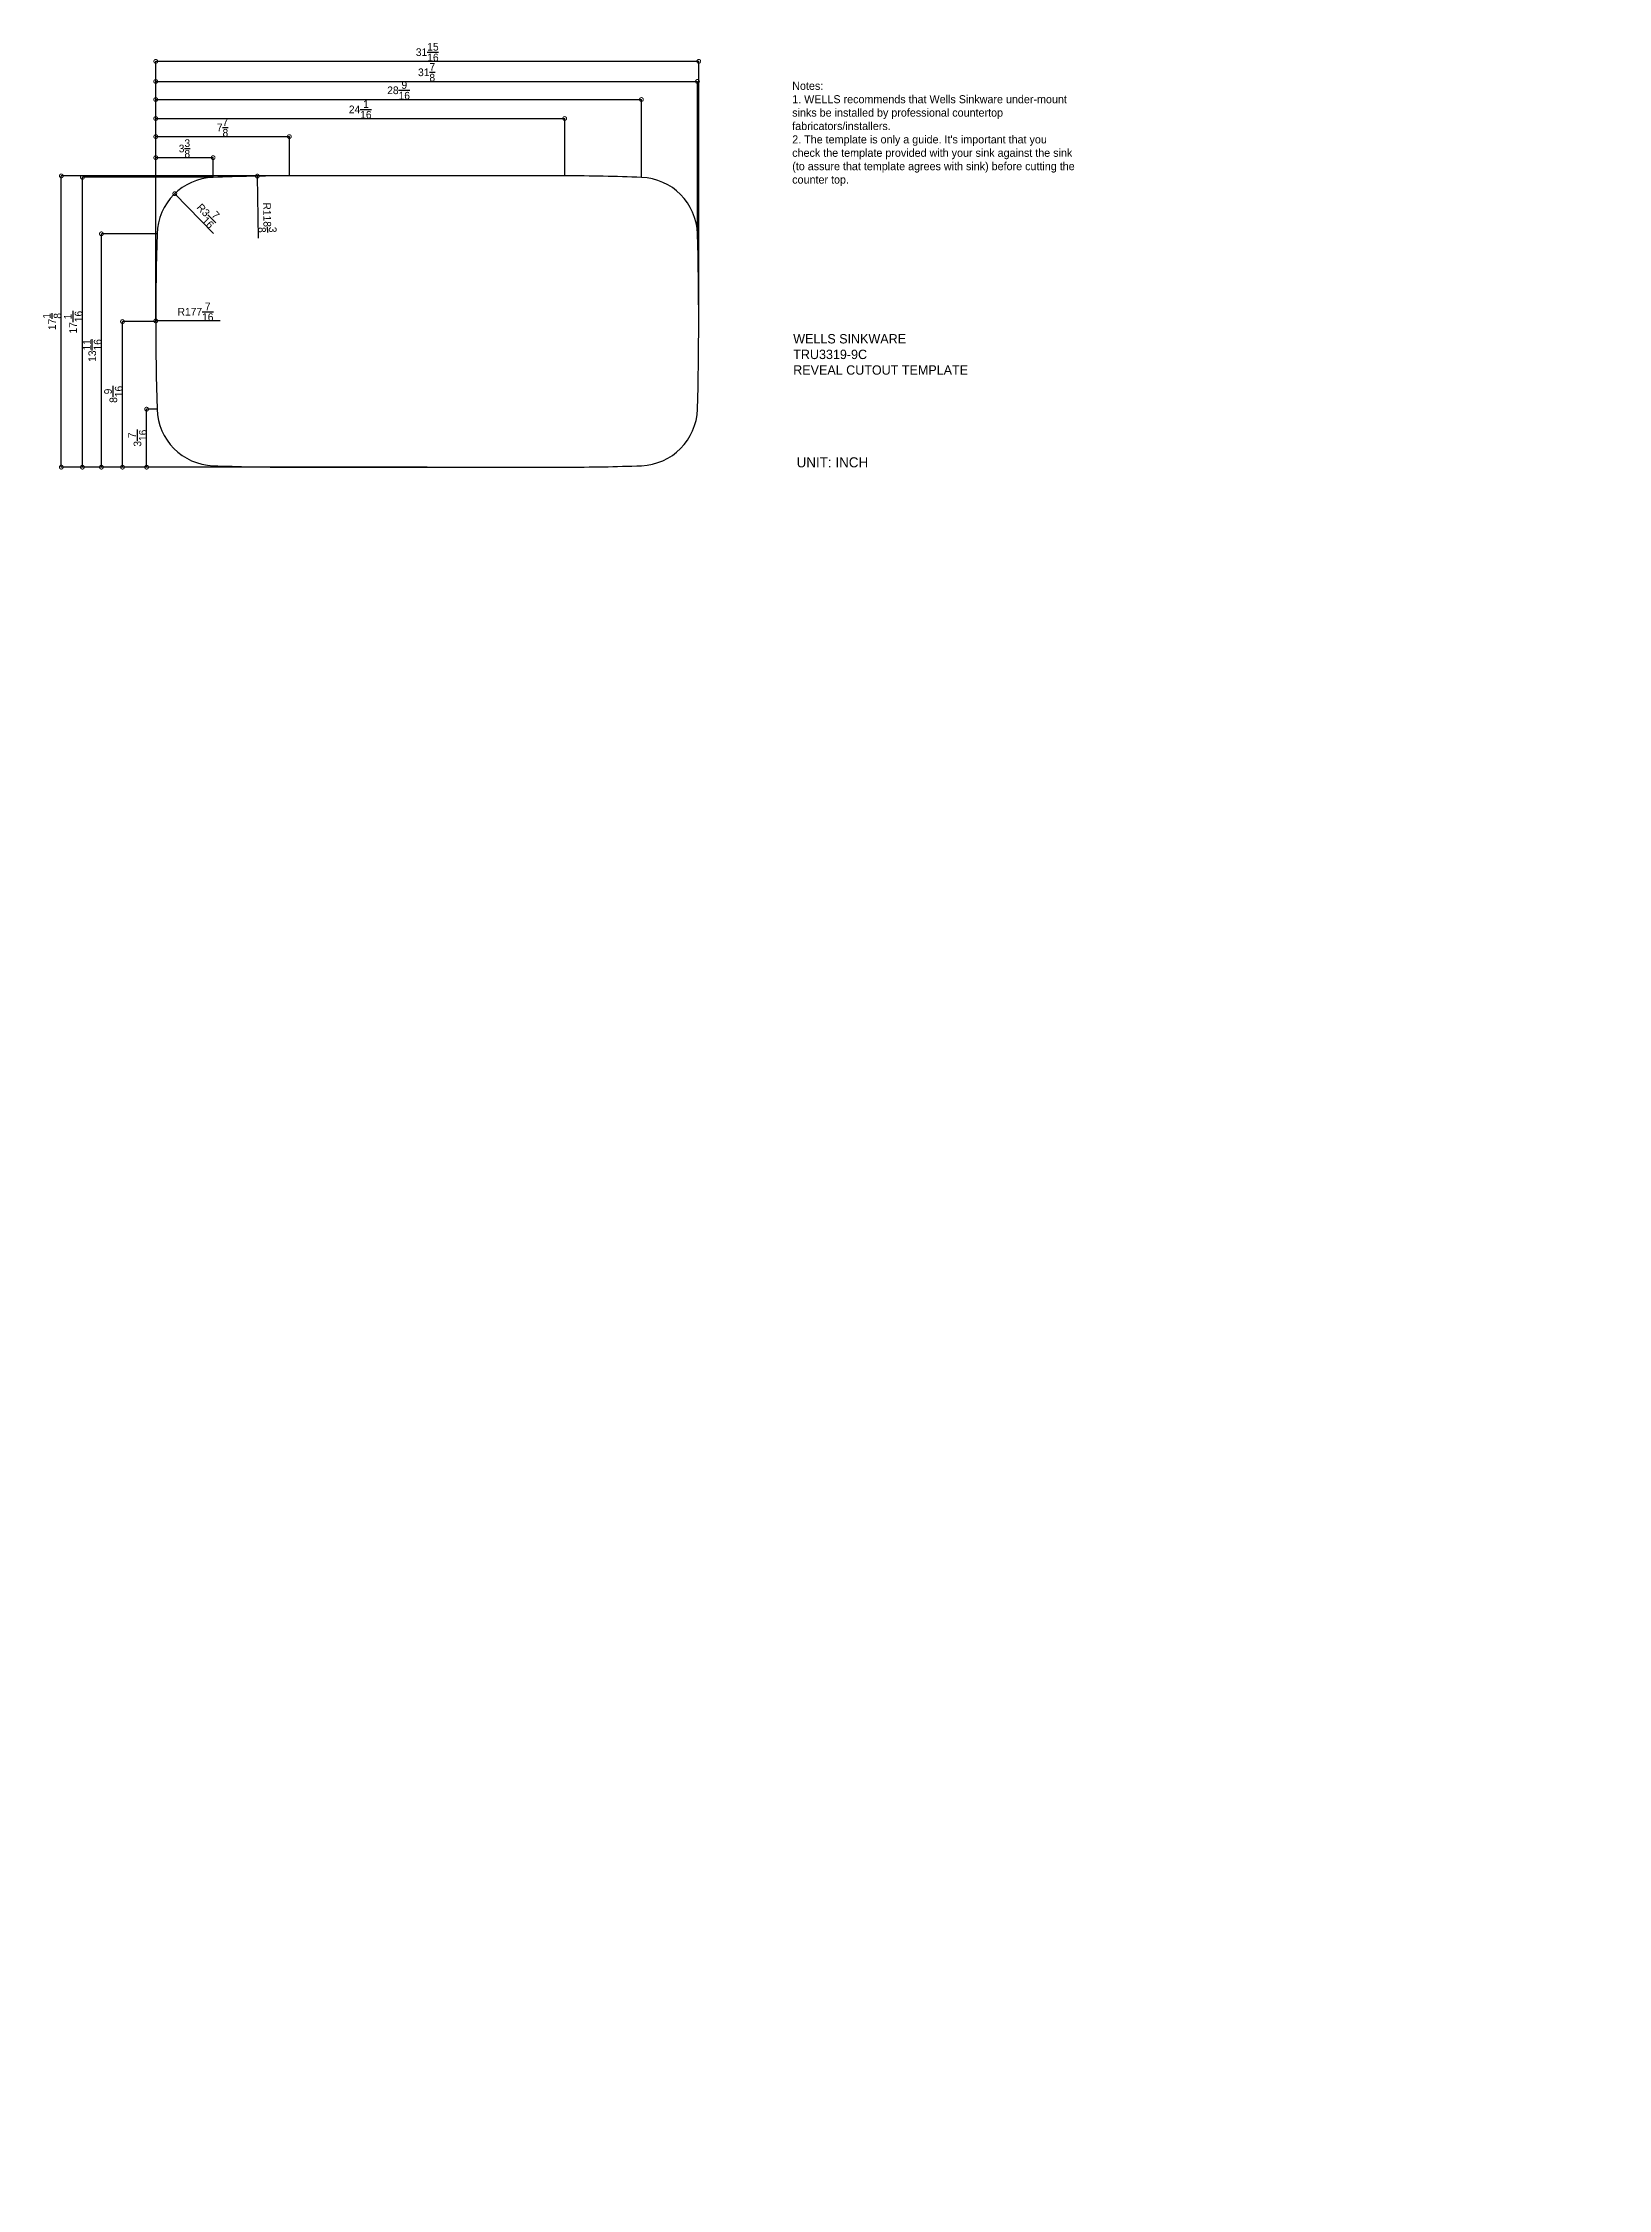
# Model space of a CAD drawing. Header units: millimetres. Extents: x 10333 to 15008, y -4517 to -1311.
# Drawn here: x 10333 to 12670, y -4517 to -1311 of the extents above; entities that cross this region are included whole.
import ezdxf

# ---------------------------------------------------------------- set-up
doc = ezdxf.new("R2010")
doc.units = ezdxf.units.MM
doc.header["$LTSCALE"] = 25.4
doc.layers.get('0').update_dxf_attribs({"color": 5, "linetype": 'CONTINUOUS'})
doc.layers.get('DEFPOINTS').update_dxf_attribs({"color": 5, "linetype": 'CONTINUOUS'})
doc.layers.add('DIM', color=1, linetype='CONTINUOUS')
doc.layers.add('DRAW', color=5, linetype='CONTINUOUS')
doc.dimstyles.new('B', dxfattribs={"dimscale": 7.62, "dimtxt": 1.5, "dimasz": 1.5, "dimexe": 0, "dimexo": 0, "dimgap": 0.3, "dimtad": 1, "dimdec": 4, "dimlfac": 0.03937, "dimzin": 0, "dimdsep": 46, "dimlunit": 5, "dimtxsty": 'STANDARD', "dimblk": 'DOTSMALL', "dimcen": 0, "dimclrd": 3, "dimclre": 3, "dimclrt": 5, "dimazin": 0, "dimtfac": 1, "dimtdec": 4, "dimtofl": 0, "dimtmove": 0, "dimatfit": 3, "dimfxl": 1, "dimfrac": 1, "dimtolj": 1, "dimtzin": 0, "dimarcsym": 0})

# ---------------------------------------------------------------- blocks, each defined once
blk = doc.blocks.new('_DotSmall')
at = {"color": 0, "linetype": 'ByBlock', "const_width": 0.5}
blk.add_lwpolyline([(-0.0625, 0, 1), (0.0625, 0, 1)], format="xyb", close=True, dxfattribs=at)
blk = doc.blocks.new('*D1')
at = {"layer": 'DEFPOINTS', "color": 0}
for p in [(10529.5, -1536.3), (10590, -1598.8)]:
    blk.add_point(p, dxfattribs=at)
at = {"layer": 'DIM', "color": 3, "lineweight": -2}
blk.add_line((10587.1, -1595.8), (10529.5, -1536.3), dxfattribs=at)
at = {"layer": 'DIM', "color": 3, "lineweight": -2, "xscale": 11.43, "yscale": 11.43, "zscale": 11.43, "rotation": 134.0667770278003}
blk.add_blockref('_DotSmall', (10529.5, -1536.3), dxfattribs=at)
at = {"layer": 'DIM', "color": 5, "insert": (10578.1, -1566.9), "char_height": 11.43, "attachment_point": 5, "rotation": 314.0668}
blk.add_mtext('\\A1;R3\\S7/16;', dxfattribs=at)
blk = doc.blocks.new('*D2')
at = {"layer": 'DEFPOINTS', "color": 0}
for p in [(10487.4, -1858.2), (10503, -1858.2), (10906.6, -1944.8)]:
    blk.add_point(p, dxfattribs=at)
at = {"layer": 'DIM', "color": 3, "lineweight": -2}
for p, q in [((10503, -1858.2), (10487.4, -1858.2)), ((10487.4, -1944.8), (10487.4, -1858.2)), ((10906.6, -1944.8), (10487.4, -1944.8))]:
    blk.add_line(p, q, dxfattribs=at)
at = {"layer": 'DIM', "color": 3, "lineweight": -2, "xscale": 11.43, "yscale": 11.43, "zscale": 11.43}
for p, rotation in [((10487.4, -1858.2), 90), ((10487.4, -1944.8), 270)]:
    blk.add_blockref('_DotSmall', p, dxfattribs=dict(at, rotation=rotation))
at = {"layer": 'DIM', "color": 5, "insert": (10473.7, -1901.5), "char_height": 11.43, "attachment_point": 5, "rotation": 90}
blk.add_mtext('\\A1;3\\S7/16;', dxfattribs=at)
blk = doc.blocks.new('*D3')
at = {"layer": 'DEFPOINTS', "color": 0}
for p in [(10451.4, -1727.3), (10501.1, -1727.3), (10906.6, -1944.8)]:
    blk.add_point(p, dxfattribs=at)
at = {"layer": 'DIM', "color": 3, "lineweight": -2}
for p, q in [((10501.1, -1727.3), (10451.4, -1727.3)), ((10451.4, -1944.8), (10451.4, -1727.3)), ((10906.6, -1944.8), (10451.4, -1944.8))]:
    blk.add_line(p, q, dxfattribs=at)
at = {"layer": 'DIM', "color": 3, "lineweight": -2, "xscale": 11.43, "yscale": 11.43, "zscale": 11.43}
for p, rotation in [((10451.4, -1727.3), 90), ((10451.4, -1944.8), 270)]:
    blk.add_blockref('_DotSmall', p, dxfattribs=dict(at, rotation=rotation))
at = {"layer": 'DIM', "color": 5, "insert": (10437.7, -1836), "char_height": 11.43, "attachment_point": 5, "rotation": 90}
blk.add_mtext('\\A1;8\\S9/16;', dxfattribs=at)
blk = doc.blocks.new('*D4')
at = {"layer": 'DEFPOINTS', "color": 0}
for p in [(10419.9, -1596.3), (10503, -1596.3), (10906.6, -1944.8)]:
    blk.add_point(p, dxfattribs=at)
at = {"layer": 'DIM', "color": 3, "lineweight": -2}
for p, q in [((10503, -1596.3), (10419.9, -1596.3)), ((10419.9, -1944.8), (10419.9, -1596.3)), ((10906.6, -1944.8), (10419.9, -1944.8))]:
    blk.add_line(p, q, dxfattribs=at)
at = {"layer": 'DIM', "color": 3, "lineweight": -2, "xscale": 11.43, "yscale": 11.43, "zscale": 11.43}
for p, rotation in [((10419.9, -1596.3), 90), ((10419.9, -1944.8), 270)]:
    blk.add_blockref('_DotSmall', p, dxfattribs=dict(at, rotation=rotation))
at = {"layer": 'DIM', "color": 5, "insert": (10406.2, -1770.5), "char_height": 11.43, "attachment_point": 5, "rotation": 90}
blk.add_mtext('\\A1;13\\S11/16;', dxfattribs=at)
blk = doc.blocks.new('*D5')
at = {"layer": 'DEFPOINTS', "color": 0}
for p in [(10391.5, -1511.9), (10586.7, -1511.9), (10906.6, -1944.8)]:
    blk.add_point(p, dxfattribs=at)
at = {"layer": 'DIM', "color": 3, "lineweight": -2}
for p, q in [((10586.7, -1511.9), (10391.5, -1511.9)), ((10391.5, -1944.8), (10391.5, -1511.9)), ((10906.6, -1944.8), (10391.5, -1944.8))]:
    blk.add_line(p, q, dxfattribs=at)
at = {"layer": 'DIM', "color": 3, "lineweight": -2, "xscale": 11.43, "yscale": 11.43, "zscale": 11.43}
for p, rotation in [((10391.5, -1511.9), 90), ((10391.5, -1944.8), 270)]:
    blk.add_blockref('_DotSmall', p, dxfattribs=dict(at, rotation=rotation))
at = {"layer": 'DIM', "color": 5, "insert": (10377.7, -1728.3), "char_height": 11.43, "attachment_point": 5, "rotation": 90}
blk.add_mtext('\\A1;17\\S1/16;', dxfattribs=at)
blk = doc.blocks.new('*D6')
at = {"layer": 'DEFPOINTS', "color": 0}
for p in [(10360, -1509.8), (10906.6, -1509.8), (10906.6, -1944.8)]:
    blk.add_point(p, dxfattribs=at)
at = {"layer": 'DIM', "color": 3, "lineweight": -2}
for p, q in [((10906.6, -1509.8), (10360, -1509.8)), ((10360, -1944.8), (10360, -1509.8)), ((10906.6, -1944.8), (10360, -1944.8))]:
    blk.add_line(p, q, dxfattribs=at)
at = {"layer": 'DIM', "color": 3, "lineweight": -2, "xscale": 11.43, "yscale": 11.43, "zscale": 11.43}
for p, rotation in [((10360, -1509.8), 90), ((10360, -1944.8), 270)]:
    blk.add_blockref('_DotSmall', p, dxfattribs=dict(at, rotation=rotation))
at = {"layer": 'DIM', "color": 5, "insert": (10346.3, -1727.3), "char_height": 11.43, "attachment_point": 5, "rotation": 90}
blk.add_mtext('\\A1;17\\S1/8;', dxfattribs=at)
blk = doc.blocks.new('*D7')
at = {"layer": 'DEFPOINTS', "color": 0}
for p in [(10586.7, -1482.5), (10586.7, -1511.9), (10501.1, -1727.3)]:
    blk.add_point(p, dxfattribs=at)
at = {"layer": 'DIM', "color": 3, "lineweight": -2}
for p, q in [((10501.1, -1727.3), (10501.1, -1482.5)), ((10501.1, -1482.5), (10586.7, -1482.5)), ((10586.7, -1511.9), (10586.7, -1482.5))]:
    blk.add_line(p, q, dxfattribs=at)
at = {"layer": 'DIM', "color": 3, "lineweight": -2, "xscale": 11.43, "yscale": 11.43, "zscale": 11.43, "rotation": 180}
blk.add_blockref('_DotSmall', (10501.1, -1482.5), dxfattribs=at)
at = {"layer": 'DIM', "color": 3, "lineweight": -2, "xscale": 11.43, "yscale": 11.43, "zscale": 11.43}
blk.add_blockref('_DotSmall', (10586.7, -1482.5), dxfattribs=at)
at = {"layer": 'DIM', "color": 5, "insert": (10543.9, -1468.8), "char_height": 11.43, "attachment_point": 5}
blk.add_mtext('\\A1;3\\S3/8;', dxfattribs=at)
blk = doc.blocks.new('*D8')
at = {"layer": 'DEFPOINTS', "color": 0}
for p in [(10700.6, -1451.1), (10700.6, -1509.8), (10501.1, -1727.3)]:
    blk.add_point(p, dxfattribs=at)
at = {"layer": 'DIM', "color": 3, "lineweight": -2}
for p, q in [((10501.1, -1727.3), (10501.1, -1451.1)), ((10501.1, -1451.1), (10700.6, -1451.1)), ((10700.6, -1509.8), (10700.6, -1451.1))]:
    blk.add_line(p, q, dxfattribs=at)
at = {"layer": 'DIM', "color": 3, "lineweight": -2, "xscale": 11.43, "yscale": 11.43, "zscale": 11.43, "rotation": 180}
blk.add_blockref('_DotSmall', (10501.1, -1451.1), dxfattribs=at)
at = {"layer": 'DIM', "color": 3, "lineweight": -2, "xscale": 11.43, "yscale": 11.43, "zscale": 11.43}
blk.add_blockref('_DotSmall', (10700.6, -1451.1), dxfattribs=at)
at = {"layer": 'DIM', "color": 5, "insert": (10600.8, -1437.4), "char_height": 11.43, "attachment_point": 5}
blk.add_mtext('\\A1;7\\S7/8;', dxfattribs=at)
blk = doc.blocks.new('*D9')
at = {"layer": 'DEFPOINTS', "color": 0}
for p in [(11111.9, -1424.1), (11111.9, -1509.8), (10501.1, -1727.3)]:
    blk.add_point(p, dxfattribs=at)
at = {"layer": 'DIM', "color": 3, "lineweight": -2}
for p, q in [((10501.1, -1727.3), (10501.1, -1424.1)), ((10501.1, -1424.1), (11111.9, -1424.1)), ((11111.9, -1509.8), (11111.9, -1424.1))]:
    blk.add_line(p, q, dxfattribs=at)
at = {"layer": 'DIM', "color": 3, "lineweight": -2, "xscale": 11.43, "yscale": 11.43, "zscale": 11.43, "rotation": 180}
blk.add_blockref('_DotSmall', (10501.1, -1424.1), dxfattribs=at)
at = {"layer": 'DIM', "color": 3, "lineweight": -2, "xscale": 11.43, "yscale": 11.43, "zscale": 11.43}
blk.add_blockref('_DotSmall', (11111.9, -1424.1), dxfattribs=at)
at = {"layer": 'DIM', "color": 5, "insert": (10806.5, -1410.4), "char_height": 11.43, "attachment_point": 5}
blk.add_mtext('\\A1;24\\S1/16;', dxfattribs=at)
blk = doc.blocks.new('*D10')
at = {"layer": 'DEFPOINTS', "color": 0}
for p in [(11226.5, -1395.7), (11226.5, -1511.9), (10501.1, -1727.3)]:
    blk.add_point(p, dxfattribs=at)
at = {"layer": 'DIM', "color": 3, "lineweight": -2}
for p, q in [((10501.1, -1727.3), (10501.1, -1395.7)), ((10501.1, -1395.7), (11226.5, -1395.7)), ((11226.5, -1511.9), (11226.5, -1395.7))]:
    blk.add_line(p, q, dxfattribs=at)
at = {"layer": 'DIM', "color": 3, "lineweight": -2, "xscale": 11.43, "yscale": 11.43, "zscale": 11.43, "rotation": 180}
blk.add_blockref('_DotSmall', (10501.1, -1395.7), dxfattribs=at)
at = {"layer": 'DIM', "color": 3, "lineweight": -2, "xscale": 11.43, "yscale": 11.43, "zscale": 11.43}
blk.add_blockref('_DotSmall', (11226.5, -1395.7), dxfattribs=at)
at = {"layer": 'DIM', "color": 5, "insert": (10863.8, -1381.9), "char_height": 11.43, "attachment_point": 5}
blk.add_mtext('\\A1;28\\S9/16;', dxfattribs=at)
blk = doc.blocks.new('*D11')
at = {"layer": 'DEFPOINTS', "color": 0}
for p in [(11310.2, -1368.7), (11310.2, -1596.3), (10501.1, -1727.3)]:
    blk.add_point(p, dxfattribs=at)
at = {"layer": 'DIM', "color": 3, "lineweight": -2}
for p, q in [((10501.1, -1727.3), (10501.1, -1368.7)), ((10501.1, -1368.7), (11310.2, -1368.7)), ((11310.2, -1596.3), (11310.2, -1368.7))]:
    blk.add_line(p, q, dxfattribs=at)
at = {"layer": 'DIM', "color": 3, "lineweight": -2, "xscale": 11.43, "yscale": 11.43, "zscale": 11.43, "rotation": 180}
blk.add_blockref('_DotSmall', (10501.1, -1368.7), dxfattribs=at)
at = {"layer": 'DIM', "color": 3, "lineweight": -2, "xscale": 11.43, "yscale": 11.43, "zscale": 11.43}
blk.add_blockref('_DotSmall', (11310.2, -1368.7), dxfattribs=at)
at = {"layer": 'DIM', "color": 5, "insert": (10905.6, -1355), "char_height": 11.43, "attachment_point": 5}
blk.add_mtext('\\A1;31\\S7/8;', dxfattribs=at)
blk = doc.blocks.new('*D12')
at = {"layer": 'DEFPOINTS', "color": 0}
for p in [(11312.1, -1338.6), (10501.1, -1727.3), (11312.1, -1727.3)]:
    blk.add_point(p, dxfattribs=at)
at = {"layer": 'DIM', "color": 3, "lineweight": -2}
for p, q in [((10501.1, -1727.3), (10501.1, -1338.6)), ((10501.1, -1338.6), (11312.1, -1338.6)), ((11312.1, -1727.3), (11312.1, -1338.6))]:
    blk.add_line(p, q, dxfattribs=at)
at = {"layer": 'DIM', "color": 3, "lineweight": -2, "xscale": 11.43, "yscale": 11.43, "zscale": 11.43, "rotation": 180}
blk.add_blockref('_DotSmall', (10501.1, -1338.6), dxfattribs=at)
at = {"layer": 'DIM', "color": 3, "lineweight": -2, "xscale": 11.43, "yscale": 11.43, "zscale": 11.43}
blk.add_blockref('_DotSmall', (11312.1, -1338.6), dxfattribs=at)
at = {"layer": 'DIM', "color": 5, "insert": (10906.6, -1324.9), "char_height": 11.43, "attachment_point": 5}
blk.add_mtext('\\A1;31\\S15/16;', dxfattribs=at)
blk = doc.blocks.new('*D13')
at = {"layer": 'DEFPOINTS', "color": 0}
for p in [(10501.1, -1726.4), (15008.1, -1727.3)]:
    blk.add_point(p, dxfattribs=at)
at = {"layer": 'DIM', "color": 3, "lineweight": -2}
blk.add_line((10597.1, -1726.4), (10501.1, -1726.4), dxfattribs=at)
at = {"layer": 'DIM', "color": 3, "lineweight": -2, "xscale": 11.43, "yscale": 11.43, "zscale": 11.43, "rotation": 179.9894169859656}
blk.add_blockref('_DotSmall', (10501.1, -1726.4), dxfattribs=at)
at = {"layer": 'DIM', "color": 5, "insert": (10560.5, -1712.7), "char_height": 11.43, "attachment_point": 5, "rotation": 359.9894}
blk.add_mtext('\\A1;R177\\S7/16;', dxfattribs=at)
blk = doc.blocks.new('*D14')
at = {"layer": 'DEFPOINTS', "color": 0}
for p in [(10652.8, -1510.1), (10700.6, -4516.8)]:
    blk.add_point(p, dxfattribs=at)
at = {"layer": 'DIM', "color": 3, "lineweight": -2}
blk.add_line((10654.3, -1603), (10652.8, -1510.1), dxfattribs=at)
at = {"layer": 'DIM', "color": 3, "lineweight": -2, "xscale": 11.43, "yscale": 11.43, "zscale": 11.43, "rotation": 90.91036580816115}
blk.add_blockref('_DotSmall', (10652.8, -1510.1), dxfattribs=at)
at = {"layer": 'DIM', "color": 5, "insert": (10667.5, -1572), "char_height": 11.43, "attachment_point": 5, "rotation": 270.9104}
blk.add_mtext('\\A1;R118\\S3/8;', dxfattribs=at)

msp = doc.modelspace()

# ---------------------------------------------------------------- linework, layer by layer
at = {"layer": 'DRAW', "color": 0}
msp.add_lwpolyline([(10502.99925, -1858.18231, 0.3947369251), (10586.66623, -1942.59245, 0.0094746842), (10700.59705, -1944.75156), (11112.59705, -1944.75156, 0.0094746842), (11226.52787, -1942.59245, 0.3947369251), (11310.19484, -1858.18231, 0.0145283326), (11310.19484, -1596.3208, 0.3947369251), (11226.52787, -1511.91067, 0.0094746842), (11112.59705, -1509.75156), (10700.59705, -1509.75156, 0.0094746842), (10586.66623, -1511.91067, 0.3947369251), (10502.99925, -1596.3208, 0.0145283326)], format="xyb", close=True, dxfattribs=at)

# ---------------------------------------------------------------- texts
at = {"color": 0, "insert": (11451.71699, -1369.22502), "char_height": 6, "width": 420.9917951, "attachment_point": 1}
msp.add_mtext("{\\H2x;\\C4;Notes: \\P1. WELLS recommends that Wells Sinkware under-mount sinks be installed by professional countertop fabricators/installers. \\P2. The template is only a guide. It's important that you check the template provided with your sink against the sink (to assure that template agrees with sink) before cutting the counter top.}", dxfattribs=at)
at = {"color": 102, "attachment_point": 1}
for s, insert, char_height, width in [('{\\C3;WELLS SINKWARE\\PTRU3319-9C\\PREVEAL CUTOUT TEMPLATE}', (11453.2313, -1746.00668), 14, 366.5499471), ('{\\C3;UNIT: }INCH', (11458.25223, -1930.05796), 15, 174.7777778)]:
    msp.add_mtext(s, dxfattribs=dict(at, insert=insert, char_height=char_height, width=width))

# ---------------------------------------------------------------- dimensions: what is measured, and where the dimension line sits
at = {"layer": 'DIM'}
for base, p2, picture, middle in [((11312.09705, -1338.56955), (11312.09705, -1727.25156), '*D12', (10906.59705, -1324.85355)), ((11310.19484, -1368.70805), (11310.19484, -1596.3208), '*D11', (10905.64595, -1354.99205)), ((11226.52787, -1395.6636), (11226.52787, -1511.91067), '*D10', (10863.81246, -1381.9476)), ((11111.88267, -1424.11667), (11111.88267, -1509.75156), '*D9', (10806.48986, -1410.40067)), ((10700.59705, -1451.07221), (10700.59705, -1509.75156), '*D8', (10600.84705, -1437.35621)), ((10586.66623, -1482.52034), (10586.66623, -1511.91067), '*D7', (10543.88164, -1468.80434))]:
    dim = msp.add_linear_dim(base=base, p1=(10501.09705, -1727.25156), p2=p2, dimstyle='B', dxfattribs=at)
    dim.commit()
    dim.dimension.update_dxf_attribs({"geometry": picture, "text_midpoint": middle})
for base, p1, p2, picture, middle in [((10359.9796781226, -1509.7515586467), (10906.5970494474, -1944.7515586467), (10906.5970494474, -1509.7515586467), '*D6', (10346.2636781226, -1727.2515586467)), ((10391.4616, -1511.91067), (10906.59705, -1944.75156), (10586.66623, -1511.91067), '*D5', (10377.7456, -1728.33111)), ((10419.94524, -1596.3208), (10906.59705, -1944.75156), (10502.99925, -1596.3208), '*D4', (10406.22924, -1770.53618)), ((10451.42716, -1727.25156), (10906.59705, -1944.75156), (10501.09705, -1727.25156), '*D3', (10437.71116, -1836.00156)), ((10487.4065, -1858.18231), (10906.59705, -1944.75156), (10502.99925, -1858.18231), '*D2', (10473.6905, -1901.46694))]:
    dim = msp.add_linear_dim(base=base, p1=p1, p2=p2, angle=90, dimstyle='B', dxfattribs=at)
    dim.commit()
    dim.dimension.update_dxf_attribs({"geometry": picture, "text_midpoint": middle})
for center, mpoint, picture, middle in [((10700.59705, -4516.75156), (10652.8212, -1510.13112), '*D14', (10653.80723, -1572.18424)), ((10589.96254, -1598.8482), (10529.45436, -1536.33612), '*D1', (10568.24074, -1576.40703)), ((15008.09705, -1727.25156), (10501.09713, -1726.41908), '*D13', (10560.53313, -1726.43006))]:
    dim = msp.add_radius_dim(center=center, mpoint=mpoint, dimstyle='B', dxfattribs=at)
    dim.commit()
    dim.dimension.update_dxf_attribs({"geometry": picture, "text_midpoint": middle, "dimtype": 164})

doc.saveas('drawing.dxf')
